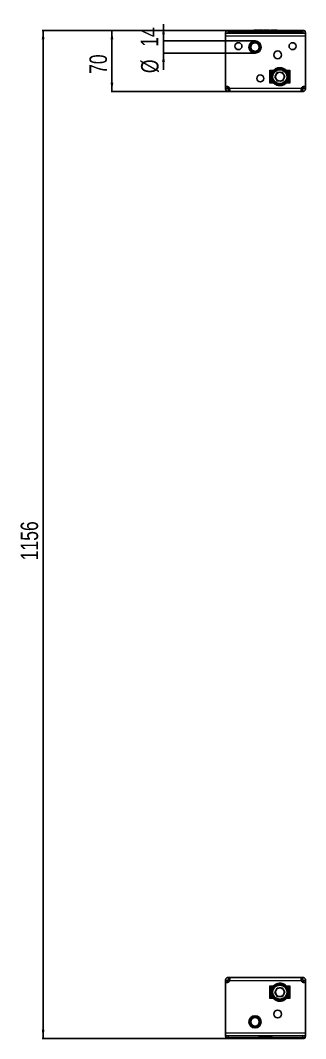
# Model space of a CAD drawing. Header units: millimetres. Extents: x -99 to 4861, y -1571 to 657.
# Drawn here: x -99 to 228, y -1571 to -403 of the extents above; entities that cross this region are included whole.
import ezdxf

# ---------------------------------------------------------------- set-up
doc = ezdxf.new("R2010")
doc.units = ezdxf.units.MM
doc.layers.add('FORMAT', color=7, linetype='Continuous')
doc.styles.add('SLDTEXTSTYLE0', font='TXT', dxfattribs={"width": 0.75})
doc.dimstyles.new('SLDDIMSTYLE0', dxfattribs={"dimtxt": 20, "dimasz": 10, "dimexe": 0, "dimexo": 0.0625, "dimgap": 5, "dimtad": 2, "dimdec": 1, "dimrnd": 1e-09, "dimzin": 12, "dimdsep": 46, "dimtxsty": 'SLDTEXTSTYLE0', "dimsah": 1, "dimcen": 0.09, "dimadec": 0, "dimazin": 3, "dimtfac": 1, "dimtofl": 0, "dimtmove": 0, "dimatfit": 3, "dimfxl": 0, "dimfrac": 2, "dimtolj": 1, "dimtzin": 12, "dimarcsym": 0})
doc.dimstyles.new('SLDDIMSTYLE1', dxfattribs={"dimtxt": 20, "dimasz": 10, "dimexe": 0, "dimexo": 0.0625, "dimgap": 5, "dimtad": 2, "dimdec": 1, "dimrnd": 1e-09, "dimzin": 12, "dimdsep": 46, "dimtxsty": 'SLDTEXTSTYLE0', "dimsah": 1, "dimcen": 0.09, "dimadec": 0, "dimazin": 3, "dimtfac": 1, "dimtmove": 0, "dimatfit": 0, "dimfxl": 0, "dimfrac": 2, "dimtolj": 1, "dimtzin": 12, "dimarcsym": 0})

# ---------------------------------------------------------------- blocks, each defined once
blk = doc.blocks.new('_D_6')
at = {"layer": 'FORMAT'}
for p, q in [((137.5, -414.7), (4.6, -414.7)), ((5.6, -414.7), (5.6, -484.7)), ((140.2, -484.7), (4.6, -484.7))]:
    blk.add_line(p, q, dxfattribs=at)
for points in [[(5.6, -414.7), (4.1, -424.7), (7.2, -424.7)], [(5.6, -484.7), (7.2, -474.7), (4.1, -474.7)]]:
    blk.add_solid(points, dxfattribs=at)
at = {"layer": 'FORMAT', "insert": (-20.1, -464.5), "char_height": 20, "attachment_point": 1, "rotation": 90, "style": 'SLDTEXTSTYLE0'}
blk.add_mtext('70', dxfattribs=at)
blk = doc.blocks.new('_D_7')
at = {"layer": 'FORMAT'}
for p, q in [((137.5, -414.7), (-74.2, -414.7)), ((-73.2, -414.7), (-73.2, -1570.7)), ((137.5, -1570.7), (-74.2, -1570.7))]:
    blk.add_line(p, q, dxfattribs=at)
for points in [[(-73.2, -414.7), (-74.8, -424.7), (-71.7, -424.7)], [(-73.2, -1570.7), (-71.7, -1560.7), (-74.8, -1560.7)]]:
    blk.add_solid(points, dxfattribs=at)
at = {"layer": 'FORMAT', "insert": (-99, -1022.3), "char_height": 20, "attachment_point": 1, "rotation": 90, "style": 'SLDTEXTSTYLE0'}
blk.add_mtext('1156', dxfattribs=at)
blk = doc.blocks.new('_D_8')
at = {"layer": 'FORMAT'}
for p, q in [((64.8, -426.7), (64.8, -407.5)), ((169.6, -426.7), (63.8, -426.7)), ((64.8, -426.7), (64.8, -440.7)), ((169.6, -440.7), (63.8, -440.7)), ((64.8, -440.7), (64.8, -460))]:
    blk.add_line(p, q, dxfattribs=at)
for points in [[(64.8, -426.7), (66.3, -416.7), (63.2, -416.7)], [(64.8, -440.7), (63.2, -450.7), (66.3, -450.7)]]:
    blk.add_solid(points, dxfattribs=at)
at = {"layer": 'FORMAT', "char_height": 20, "attachment_point": 1, "rotation": 90, "style": 'SLDTEXTSTYLE0'}
for s, insert in [('14', (38.7, -433.4)), ('%%c', (39, -463.6))]:
    blk.add_mtext(s, dxfattribs=dict(at, insert=insert))

msp = doc.modelspace()

# ---------------------------------------------------------------- linework, layer by layer
at = {"color": 7, "linetype": 'Continuous', "lineweight": 25}
for p, q in [((135.65, -417.52), (136.1, -415.83)), ((135.65, -417.72), (135.65, -417.52)), ((135.65, -421.22), (135.65, -417.72)), ((227.65, -417.72), (135.65, -417.72)), ((139, -414.72), (137.55, -414.72)), ((174.15, -417.52), (138.55, -417.52)), ((139, -414.72), (224.3, -414.72)), ((168.22, -414.52), (168.22, -414.72)), ((173.88, -414.52), (173.93, -414.52)), ((173.93, -414.52), (173.93, -414.72)), ((173.93, -414.52), (175.07, -414.52)), ((174.15, -417.02), (174.15, -417.52)), ((174.15, -417.72), (174.15, -417.52)), ((188.65, -416.52), (174.65, -416.52)), ((175.07, -414.52), (175.07, -414.72)), ((175.07, -414.52), (177.73, -414.52)), ((177.73, -414.52), (177.73, -414.72)), ((177.73, -414.52), (179.22, -414.52)), ((179.22, -414.52), (179.22, -414.72)), ((180.03, -414.5), (180.03, -414.72)), ((183.5, -414.52), (186.33, -414.52)), ((186.33, -414.52), (186.33, -414.72)), ((187.47, -414.52), (187.47, -414.72)), ((187.72, -414.52), (187.72, -414.72)), ((188.96, -414.52), (188.96, -414.72)), ((189.15, -417.52), (189.15, -417.02)), ((224.75, -417.52), (189.15, -417.52)), ((189.15, -417.72), (189.15, -417.52)), ((189.4, -414.52), (194.64, -414.52)), ((195.07, -414.52), (195.07, -414.72)), ((225.75, -414.72), (224.3, -414.72)), ((227.2, -415.83), (227.65, -417.52)), ((227.65, -417.52), (227.65, -417.72)), ((227.65, -417.72), (227.65, -421.22)), ((135.65, -477.82), (135.65, -421.22)), ((227.65, -421.22), (227.65, -477.82)), ((187.15, -460.72), (186.8, -460.37)), ((187.15, -460.72), (187.15, -474.72)), ((190.66, -460.72), (187.15, -460.72)), ((187.5, -461.07), (187.15, -460.72)), ((189.71, -464.6), (188.54, -464.16)), ((188.62, -463.93), (189.75, -464.48)), ((188.9, -463.31), (188.9, -461.42)), ((190.06, -461.42), (188.9, -461.42)), ((191.55, -461.6), (190.63, -460.76)), ((190.8, -460.57), (191.63, -461.51)), ((191.15, -460.97), (191.15, -461.24)), ((192.38, -468), (195.02, -462.87)), ((194.39, -459.54), (193.87, -458.41)), ((194.1, -458.31), (194.5, -459.49)), ((200.79, -462.59), (195.02, -462.87)), ((197.8, -458.73), (197.76, -457.48)), ((198.01, -457.47), (197.93, -458.72)), ((203.91, -467.44), (200.79, -462.59)), ((201.27, -459.28), (201.71, -458.11)), ((201.94, -458.2), (201.39, -459.33)), ((204.26, -461.12), (205.11, -460.2)), ((205.29, -460.37), (204.36, -461.21)), ((209.15, -460.72), (205.63, -460.72)), ((207.4, -461.42), (206.23, -461.42)), ((206.33, -463.96), (207.46, -463.44)), ((207.56, -463.67), (206.38, -464.08)), ((207.4, -463.31), (207.4, -461.42)), ((209.5, -460.37), (209.15, -460.72)), ((209.15, -460.72), (209.15, -474.72)), ((135.65, -478.72), (135.65, -477.82)), ((135.65, -478.72), (135.65, -481.22)), ((187.15, -474.72), (186.8, -475.07)), ((187.5, -474.37), (187.15, -474.72)), ((187.15, -474.72), (190.66, -474.72)), ((187.9, -467.86), (189.15, -467.94)), ((189.15, -468.06), (187.9, -468.11)), ((188.73, -471.77), (189.92, -471.37)), ((189.97, -471.48), (188.83, -472)), ((188.9, -474.02), (188.9, -472.14)), ((188.9, -474.02), (190.06, -474.02)), ((191, -475.07), (191.94, -474.24)), ((192.03, -474.32), (191.18, -475.24)), ((195.51, -472.86), (192.38, -468)), ((194.36, -477.24), (194.9, -476.12)), ((195.02, -476.16), (194.59, -477.33)), ((195.51, -472.86), (201.27, -472.58)), ((198.29, -477.97), (198.36, -476.72)), ((198.49, -476.72), (198.54, -477.96)), ((203.91, -467.44), (201.27, -472.58)), ((202.2, -477.14), (201.79, -475.95)), ((201.91, -475.9), (202.43, -477.04)), ((205.49, -474.87), (204.66, -473.93)), ((204.75, -473.84), (205.67, -474.69)), ((205.15, -474.47), (205.15, -474.21)), ((209.15, -474.72), (205.63, -474.72)), ((206.23, -474.02), (207.4, -474.02)), ((207.67, -471.51), (206.54, -470.96)), ((206.59, -470.85), (207.76, -471.28)), ((207.14, -467.38), (208.39, -467.33)), ((208.4, -467.58), (207.14, -467.5)), ((207.4, -474.02), (207.4, -472.14)), ((209.15, -474.72), (208.8, -474.37)), ((209.5, -475.07), (209.15, -474.72)), ((227.65, -477.82), (227.65, -478.72)), ((227.65, -481.22), (227.65, -478.72)), ((135.65, -481.22), (138.15, -481.22)), ((138.15, -478.94), (138.15, -481.22)), ((139.15, -484.72), (139.15, -482.22)), ((139.15, -482.22), (140.23, -482.22)), ((139.15, -484.72), (140.23, -484.72)), ((140.23, -484.72), (140.23, -482.22)), ((223.06, -484.72), (140.23, -484.72)), ((223.06, -484.72), (223.06, -482.22)), ((223.06, -482.22), (224.15, -482.22)), ((223.06, -484.72), (224.15, -484.72)), ((224.15, -484.72), (224.15, -482.22)), ((225.15, -481.22), (225.15, -478.94)), ((227.65, -481.22), (225.15, -481.22)), ((138.15, -1504.22), (135.65, -1504.22)), ((135.65, -1504.22), (135.65, -1506.72)), ((138.15, -1504.22), (138.15, -1506.5)), ((139.15, -1503.22), (139.15, -1500.72)), ((140.23, -1500.72), (139.15, -1500.72)), ((140.23, -1503.22), (139.15, -1503.22)), ((140.23, -1503.22), (140.23, -1500.72)), ((223.06, -1500.72), (140.23, -1500.72)), ((223.06, -1500.72), (223.06, -1503.22)), ((224.15, -1500.72), (223.06, -1500.72)), ((224.15, -1503.22), (223.06, -1503.22)), ((224.15, -1500.72), (224.15, -1503.22)), ((227.65, -1504.22), (225.15, -1504.22)), ((225.15, -1506.5), (225.15, -1504.22)), ((227.65, -1506.72), (227.65, -1504.22)), ((135.65, -1507.62), (135.65, -1506.72)), ((135.65, -1564.22), (135.65, -1507.62)), ((187.15, -1510.72), (186.8, -1510.37)), ((190.66, -1510.72), (187.15, -1510.72)), ((187.15, -1510.72), (187.15, -1524.72)), ((187.5, -1511.07), (187.15, -1510.72)), ((187.9, -1517.77), (189.15, -1517.86)), ((189.15, -1517.99), (187.9, -1518.02)), ((189.73, -1514.52), (188.57, -1514.08)), ((188.66, -1513.85), (189.78, -1514.41)), ((188.9, -1513.31), (188.9, -1511.42)), ((190.06, -1511.42), (188.9, -1511.42)), ((191.6, -1511.55), (190.69, -1510.69)), ((190.8, -1510.72), (190.72, -1510.72)), ((190.86, -1510.51), (191.69, -1511.46)), ((191.15, -1510.97), (191.15, -1511.12)), ((191.73, -1511.41), (191.15, -1511.08)), ((191.72, -1511.42), (191.47, -1511.42)), ((192.38, -1518.03), (195, -1512.88)), ((195.53, -1522.87), (192.38, -1518.03)), ((194.46, -1509.51), (193.95, -1508.37)), ((194.18, -1508.27), (194.57, -1509.46)), ((200.77, -1512.58), (195, -1512.88)), ((197.88, -1508.73), (197.85, -1507.48)), ((198.1, -1507.47), (198.01, -1508.72)), ((203.91, -1517.42), (200.77, -1512.58)), ((203.91, -1517.42), (201.29, -1522.56)), ((201.35, -1509.31), (201.79, -1508.14)), ((202.02, -1508.23), (201.46, -1509.35)), ((204.32, -1511.17), (205.18, -1510.26)), ((205.36, -1510.44), (204.41, -1511.26)), ((205.63, -1510.72), (209.15, -1510.72)), ((207.4, -1511.42), (206.23, -1511.42)), ((206.36, -1514.03), (207.5, -1513.52)), ((207.6, -1513.75), (206.41, -1514.15)), ((207.14, -1517.46), (208.39, -1517.42)), ((208.4, -1517.67), (207.15, -1517.58)), ((207.4, -1513.31), (207.4, -1511.42)), ((209.15, -1510.72), (208.8, -1511.07)), ((209.5, -1510.37), (209.15, -1510.72)), ((209.15, -1510.72), (209.15, -1524.72)), ((227.65, -1506.72), (227.65, -1507.62)), ((227.65, -1507.62), (227.65, -1564.22)), ((187.15, -1524.72), (186.8, -1525.07)), ((187.5, -1524.37), (187.15, -1524.72)), ((187.15, -1524.72), (190.66, -1524.72)), ((188.7, -1521.69), (189.89, -1521.29)), ((189.94, -1521.41), (188.8, -1521.92)), ((188.9, -1524.02), (188.9, -1522.14)), ((188.9, -1524.02), (190.06, -1524.02)), ((190.94, -1525.01), (191.88, -1524.18)), ((191.97, -1524.27), (191.12, -1525.18)), ((194.27, -1527.21), (194.83, -1526.09)), ((194.95, -1526.13), (194.51, -1527.3)), ((195.53, -1522.87), (201.29, -1522.56)), ((198.2, -1527.97), (198.29, -1526.72)), ((198.41, -1526.72), (198.45, -1527.97)), ((202.12, -1527.17), (201.72, -1525.98)), ((201.83, -1525.93), (202.35, -1527.07)), ((204.56, -1524.03), (205.15, -1524.37)), ((204.57, -1524.02), (204.83, -1524.02)), ((205.43, -1524.93), (204.61, -1523.99)), ((204.7, -1523.9), (205.61, -1524.75)), ((205.15, -1524.47), (205.15, -1524.32)), ((205.57, -1524.72), (205.5, -1524.72)), ((209.15, -1524.72), (205.63, -1524.72)), ((206.23, -1524.02), (207.4, -1524.02)), ((207.64, -1521.6), (206.51, -1521.04)), ((206.56, -1520.92), (207.73, -1521.36)), ((207.4, -1524.02), (207.4, -1522.14)), ((209.15, -1524.72), (208.8, -1524.37)), ((209.5, -1525.07), (209.15, -1524.72)), ((135.65, -1567.72), (135.65, -1564.22)), ((227.65, -1564.22), (227.65, -1567.72)), ((135.65, -1567.92), (135.65, -1567.72)), ((135.65, -1567.72), (227.65, -1567.72)), ((136.1, -1569.61), (135.65, -1567.92)), ((137.55, -1570.72), (139, -1570.72)), ((138.55, -1567.92), (174.15, -1567.92)), ((224.3, -1570.72), (139, -1570.72)), ((168.22, -1570.92), (168.22, -1570.72)), ((173.9, -1570.92), (168.65, -1570.92)), ((174.15, -1567.72), (174.15, -1567.92)), ((174.15, -1567.92), (174.15, -1568.42)), ((174.33, -1570.92), (174.33, -1570.72)), ((174.65, -1568.92), (188.65, -1568.92)), ((175.57, -1570.92), (175.57, -1570.72)), ((175.82, -1570.92), (175.82, -1570.72)), ((176.97, -1570.92), (176.97, -1570.72)), ((179.79, -1570.92), (176.97, -1570.92)), ((183.26, -1570.95), (183.26, -1570.72)), ((184.07, -1570.92), (184.07, -1570.72)), ((185.56, -1570.92), (184.07, -1570.92)), ((185.56, -1570.92), (185.56, -1570.72)), ((188.23, -1570.92), (185.56, -1570.92)), ((188.23, -1570.92), (188.23, -1570.72)), ((189.36, -1570.92), (188.23, -1570.92)), ((189.15, -1567.72), (189.15, -1567.92)), ((189.15, -1567.92), (224.75, -1567.92)), ((189.15, -1568.42), (189.15, -1567.92)), ((189.36, -1570.92), (189.36, -1570.72)), ((189.42, -1570.92), (189.36, -1570.92)), ((195.07, -1570.92), (195.07, -1570.72)), ((224.3, -1570.72), (225.75, -1570.72)), ((227.65, -1567.92), (227.2, -1569.61)), ((227.65, -1567.72), (227.65, -1567.92))]:
    msp.add_line(p, q, dxfattribs=at)
at = {"color": 8, "linetype": 'Continuous', "lineweight": 18}
for p, q in [((139, -415.83), (138.55, -417.52)), ((139, -414.72), (139, -415.83)), ((224.3, -415.83), (139, -415.83)), ((170.33, -414.52), (170.33, -414.72)), ((174.65, -417.02), (174.15, -417.02)), ((174.65, -417.02), (174.65, -416.52)), ((174.65, -417.02), (174.65, -417.72)), ((188.65, -417.02), (174.65, -417.02)), ((181.14, -414.52), (181.14, -414.72)), ((183.5, -414.52), (183.5, -414.72)), ((188.65, -417.02), (188.65, -416.52)), ((188.65, -417.02), (189.15, -417.02)), ((188.65, -417.72), (188.65, -417.02)), ((189.4, -414.52), (189.4, -414.72)), ((194.64, -414.52), (194.64, -414.72)), ((224.3, -415.83), (224.3, -414.72)), ((224.75, -417.52), (224.3, -415.83)), ((227.65, -421.22), (135.65, -421.22)), ((186.8, -475.07), (186.8, -460.37)), ((186.8, -460.37), (191, -460.37)), ((190.35, -461.07), (187.5, -461.07)), ((187.5, -461.07), (187.5, -474.37)), ((204.96, -460.37), (209.5, -460.37)), ((208.8, -474.37), (208.8, -460.72)), ((209.5, -460.37), (209.5, -475.07)), ((136.21, -478.72), (135.65, -478.72)), ((191.34, -475.07), (186.8, -475.07)), ((187.5, -474.37), (190.35, -474.37)), ((209.5, -475.07), (205.29, -475.07)), ((205.95, -474.37), (208.8, -474.37)), ((227.65, -478.72), (227.09, -478.72)), ((222.82, -481.22), (140.48, -481.22)), ((140.48, -1504.22), (222.82, -1504.22)), ((135.65, -1506.72), (136.21, -1506.72)), ((186.8, -1510.37), (191, -1510.37)), ((186.8, -1525.07), (186.8, -1510.37)), ((190.35, -1511.07), (187.5, -1511.07)), ((187.5, -1511.07), (187.5, -1524.37)), ((205.08, -1510.37), (209.5, -1510.37)), ((208.8, -1511.07), (205.95, -1511.07)), ((208.8, -1524.37), (208.8, -1511.07)), ((209.5, -1510.37), (209.5, -1525.07)), ((227.09, -1506.72), (227.65, -1506.72)), ((191.22, -1525.07), (186.8, -1525.07)), ((187.5, -1524.37), (190.35, -1524.37)), ((209.5, -1525.07), (205.29, -1525.07)), ((205.95, -1524.37), (208.8, -1524.37)), ((135.65, -1564.22), (227.65, -1564.22)), ((138.55, -1567.92), (139, -1569.61)), ((139, -1569.61), (224.3, -1569.61)), ((139, -1569.61), (139, -1570.72)), ((168.65, -1570.92), (168.65, -1570.72)), ((173.9, -1570.92), (173.9, -1570.72)), ((174.65, -1568.42), (174.15, -1568.42)), ((174.65, -1567.72), (174.65, -1568.42)), ((174.65, -1568.42), (174.65, -1568.92)), ((174.65, -1568.42), (188.65, -1568.42)), ((179.79, -1570.92), (179.79, -1570.72)), ((182.16, -1570.92), (182.16, -1570.72)), ((188.65, -1568.42), (188.65, -1567.72)), ((188.65, -1568.42), (189.15, -1568.42)), ((188.65, -1568.42), (188.65, -1568.92)), ((192.96, -1570.92), (192.96, -1570.72)), ((224.3, -1569.61), (224.75, -1567.92)), ((224.3, -1570.72), (224.3, -1569.61))]:
    msp.add_line(p, q, dxfattribs=at)
at = {"color": 7, "linetype": 'Continuous', "lineweight": 25}
for centre, radius in [((150.65, -432.72), 4), ((169.65, -433.72), 7), ((169.65, -433.72), 6.5), ((169.65, -433.72), 6), ((169.65, -433.72), 4.93), ((212.65, -432.72), 4), ((195.65, -442.72), 4.5), ((175.65, -469.72), 4), ((198.15, -467.72), 9), ((198.15, -1517.72), 9), ((195.65, -1542.72), 4.5), ((169.65, -1551.72), 7), ((169.65, -1551.72), 6.5), ((169.65, -1551.72), 6), ((169.65, -1551.72), 4.93)]:
    msp.add_circle(centre, radius, dxfattribs=at)
at = {"color": 8, "linetype": 'Continuous', "lineweight": 18}
for centre, radius in [((169.65, -433.72), 6.25), ((198.15, -467.72), 8), ((198.15, -1517.72), 8), ((169.65, -1551.72), 6.25)]:
    msp.add_circle(centre, radius, dxfattribs=at)
at = {"color": 7, "linetype": 'Continuous', "lineweight": 25}
for centre, radius, start, end in [((137.55, -416.22), 1.5, 90, 165), ((174.65, -417.02), 0.5, 90, 180), ((188.65, -417.02), 0.5, 0, 90), ((225.75, -416.22), 1.5, 15, 90), ((198.15, -467.72), 10.25, 159.68282, 180.78692), ((198.15, -467.72), 10.25, 137.18282, 158.28692), ((198.15, -467.72), 10.25, 114.68282, 135.78692), ((198.15, -467.72), 5, 152.78777, 212.78777), ((198.15, -467.72), 5, 92.78777, 152.78777), ((198.15, -467.72), 10.25, 92.18282, 113.28692), ((198.15, -467.72), 5, 32.78777, 92.78777), ((198.15, -467.72), 10.25, 69.68282, 90.78692), ((198.15, -467.72), 10.25, 47.18282, 68.28692), ((198.15, -467.72), 5, 332.78777, 32.78777), ((198.15, -467.72), 10.25, 24.68282, 45.78692), ((198.15, -467.72), 10.25, 2.18282, 23.28692), ((136.65, -477.82), 1, 180, 276.37937), ((137.15, -482.29), 3.5, 17.82529, 96.37937), ((198.15, -467.72), 10.25, 182.18282, 203.28692), ((198.15, -467.72), 10.25, 204.68282, 225.78692), ((198.15, -467.72), 10.25, 227.18282, 248.28692), ((198.15, -467.72), 5, 212.78777, 272.78777), ((198.15, -467.72), 10.25, 249.68282, 270.78692), ((198.15, -467.72), 5, 272.78777, 332.78777), ((198.15, -467.72), 10.25, 272.18282, 293.28692), ((198.15, -467.72), 10.25, 294.68282, 315.78692), ((198.15, -467.72), 10.25, 317.18282, 338.28692), ((198.15, -467.72), 10.25, 339.68282, 0.78692), ((226.15, -482.29), 3.5, 83.62063, 162.17471), ((226.65, -477.82), 1, 263.62063, 0), ((137.15, -1503.15), 3.5, 263.62063, 342.17471), ((226.15, -1503.15), 3.5, 197.82529, 276.37937), ((136.65, -1507.62), 1, 83.62063, 180), ((198.15, -1517.72), 10.25, 159.18676, 180.29086), ((198.15, -1517.72), 10.25, 181.68676, 202.79086), ((198.15, -1517.72), 10.25, 136.68676, 157.79086), ((198.15, -1517.72), 10.25, 114.18676, 135.29086), ((198.15, -1517.72), 5, 153.0175, 213.0175), ((198.15, -1517.72), 5, 93.0175, 153.0175), ((198.15, -1517.72), 10.25, 91.68676, 112.79086), ((198.15, -1517.72), 5, 33.0175, 93.0175), ((198.15, -1517.72), 10.25, 69.18676, 90.29086), ((198.15, -1517.72), 10.25, 46.68676, 67.79086), ((198.15, -1517.72), 5, 333.0175, 33.0175), ((198.15, -1517.72), 10.25, 24.18676, 45.29086), ((198.15, -1517.72), 10.25, 1.68676, 22.79086), ((198.15, -1517.72), 10.25, 339.18676, 0.29086), ((226.65, -1507.62), 1, 0, 96.37937), ((198.15, -1517.72), 10.25, 204.18676, 225.29086), ((198.15, -1517.72), 10.25, 226.68676, 247.79086), ((198.15, -1517.72), 5, 213.0175, 273.0175), ((198.15, -1517.72), 10.25, 249.18676, 270.29086), ((198.15, -1517.72), 5, 273.0175, 333.0175), ((198.15, -1517.72), 10.25, 271.68676, 292.79086), ((198.15, -1517.72), 10.25, 294.18676, 315.29086), ((198.15, -1517.72), 10.25, 316.68676, 337.79086), ((137.55, -1569.22), 1.5, 195, 270), ((174.65, -1568.42), 0.5, 180, 270), ((188.65, -1568.42), 0.5, 270, 0), ((225.75, -1569.22), 1.5, 270, 345)]:
    msp.add_arc(centre, radius, start, end, dxfattribs=at)
at = {"color": 8, "linetype": 'Continuous', "lineweight": 18}
for centre, major_axis, start_param, end_param in [((139.1, -416.22), (3, -0.38), 1.6210933, 3.1248521), ((224.19, -416.22), (3, 0.38), 0.0167405, 1.5204994), ((139.1, -1569.22), (3, 0.38), 3.1583332, 4.662092), ((224.19, -1569.22), (3, -0.38), 4.762686, 6.2664448)]:
    msp.add_ellipse(centre, major_axis=major_axis, ratio=0.1230384, start_param=start_param, end_param=end_param, dxfattribs=at)
at = {"color": 7, "linetype": 'Continuous', "lineweight": 25}
for centre, major_axis, start_param, end_param in [((135.65, -429.11), (3.1, 11.57), 0.0670375, 0.2530722), ((227.65, -429.11), (-3.1, 11.57), 6.0301131, 6.2161478), ((135.65, -1556.33), (3.1, -11.57), 6.0301131, 6.2161478), ((227.65, -1556.33), (-3.1, -11.57), 0.0670375, 0.2530722)]:
    msp.add_ellipse(centre, major_axis=major_axis, ratio=0.2505628, start_param=start_param, end_param=end_param, dxfattribs=at)
for points, knots in [([(168.22, -414.52), (168.59, -414.52), (169.28, -414.52), (170, -414.52), (170.33, -414.52)], [0, 0, 0, 0, 0.5368, 1, 1, 1, 1]), ([(170.33, -414.52), (170.83, -414.52), (171.77, -414.52), (172.96, -414.52), (173.68, -414.52), (173.87, -414.52), (173.88, -414.52)], [0, 0, 0, 0, 0.3819835, 0.7133523, 0.984017, 1, 1, 1, 1]), ([(180.05, -414.52), (180.05, -414.52), (180.02, -414.52), (180.17, -414.52), (180.54, -414.52), (180.93, -414.52), (181.14, -414.52)], [0, 0, 0, 0, 0.0616147, 0.3330353, 0.6373994, 1, 1, 1, 1]), ([(181.14, -414.52), (181.3, -414.52), (181.66, -414.52), (182.46, -414.52), (183.09, -414.52), (183.5, -414.52)], [0, 0, 0, 0, 0.2167419, 0.4896426, 1, 1, 1, 1]), ([(187.72, -414.52), (187.78, -414.52), (187.89, -414.52), (188.19, -414.52), (188.47, -414.52), (188.68, -414.52), (188.74, -414.52)], [0, 0, 0, 0, 0.2552772, 0.5383026, 0.8540781, 1, 1, 1, 1]), ([(187.9, -414.52), (188.02, -414.52), (188.26, -414.52), (188.56, -414.52), (188.74, -414.52), (188.74, -414.52)], [0, 0, 0, 0, 0.4662494, 0.9973384, 1, 1, 1, 1]), ([(188.96, -414.52), (188.97, -414.52), (188.99, -414.52), (189.1, -414.52), (189.24, -414.52), (189.34, -414.52), (189.4, -414.52)], [0, 0, 0, 0, 0.2852483, 0.5605631, 0.7771515, 1, 1, 1, 1]), ([(194.64, -414.52), (194.71, -414.52), (194.83, -414.52), (194.97, -414.52), (195.06, -414.52), (195.07, -414.52), (195.07, -414.52)], [0, 0, 0, 0, 0.2813032, 0.555629, 0.7738783, 1, 1, 1, 1]), ([(188.54, -464.16), (188.55, -464.12), (188.57, -464.07), (188.6, -463.99), (188.62, -463.95), (188.62, -463.93)], [0, 0, 0, 0, 0.4999808, 0.7499881, 1, 1, 1, 1]), ([(190.63, -460.76), (190.66, -460.72), (190.7, -460.68), (190.76, -460.62), (190.79, -460.59), (190.8, -460.57)], [0, 0, 0, 0, 0.4999808, 0.7499881, 1, 1, 1, 1]), ([(193.87, -458.41), (193.9, -458.39), (193.96, -458.36), (194.04, -458.33), (194.08, -458.31), (194.1, -458.31)], [0, 0, 0, 0, 0.4999808, 0.7499881, 1, 1, 1, 1]), ([(197.76, -457.48), (197.8, -457.48), (197.86, -457.48), (197.94, -457.47), (197.99, -457.47), (198.01, -457.47)], [0, 0, 0, 0, 0.4999808, 0.7499881, 1, 1, 1, 1]), ([(201.71, -458.11), (201.75, -458.12), (201.8, -458.15), (201.88, -458.18), (201.92, -458.19), (201.94, -458.2)], [0, 0, 0, 0, 0.4999808, 0.7499881, 1, 1, 1, 1]), ([(205.11, -460.2), (205.14, -460.23), (205.19, -460.27), (205.25, -460.33), (205.28, -460.36), (205.29, -460.37)], [0, 0, 0, 0, 0.4999808, 0.7499881, 1, 1, 1, 1]), ([(207.46, -463.44), (207.48, -463.48), (207.5, -463.54), (207.54, -463.61), (207.55, -463.65), (207.56, -463.67)], [0, 0, 0, 0, 0.4999808, 0.7499881, 1, 1, 1, 1]), ([(187.9, -468.11), (187.9, -468.07), (187.9, -468.01), (187.9, -467.92), (187.9, -467.88), (187.9, -467.86)], [0, 0, 0, 0, 0.4999808, 0.7499881, 1, 1, 1, 1]), ([(188.83, -472), (188.82, -471.96), (188.79, -471.91), (188.76, -471.83), (188.74, -471.79), (188.73, -471.77)], [0, 0, 0, 0, 0.4999808, 0.7499881, 1, 1, 1, 1]), ([(191.18, -475.24), (191.15, -475.21), (191.1, -475.17), (191.04, -475.11), (191.01, -475.08), (191, -475.07)], [0, 0, 0, 0, 0.49998083, 0.7499881, 1, 1, 1, 1]), ([(194.59, -477.33), (194.55, -477.32), (194.49, -477.3), (194.41, -477.27), (194.37, -477.25), (194.36, -477.24)], [0, 0, 0, 0, 0.4999808, 0.7499881, 1, 1, 1, 1]), ([(198.54, -477.96), (198.5, -477.97), (198.43, -477.97), (198.35, -477.97), (198.31, -477.97), (198.29, -477.97)], [0, 0, 0, 0, 0.4999808, 0.7499881, 1, 1, 1, 1]), ([(202.43, -477.04), (202.39, -477.05), (202.33, -477.08), (202.26, -477.11), (202.22, -477.13), (202.2, -477.14)], [0, 0, 0, 0, 0.4999808, 0.7499881, 1, 1, 1, 1]), ([(205.67, -474.69), (205.64, -474.72), (205.6, -474.76), (205.54, -474.82), (205.51, -474.85), (205.49, -474.87)], [0, 0, 0, 0, 0.4999808, 0.7499881, 1, 1, 1, 1]), ([(207.76, -471.28), (207.75, -471.32), (207.72, -471.38), (207.69, -471.46), (207.68, -471.49), (207.67, -471.51)], [0, 0, 0, 0, 0.4999808, 0.7499881, 1, 1, 1, 1]), ([(208.39, -467.33), (208.39, -467.37), (208.39, -467.44), (208.4, -467.52), (208.4, -467.56), (208.4, -467.58)], [0, 0, 0, 0, 0.4999808, 0.7499881, 1, 1, 1, 1]), ([(135.65, -481.22), (135.67, -481.54), (135.72, -482.13), (136.12, -483.07), (136.83, -483.94), (137.93, -484.6), (138.73, -484.68), (139.15, -484.72)], [0, 0, 0, 0, 0.17084045, 0.31921717, 0.54810308, 0.76782229, 1, 1, 1, 1]), ([(138.15, -481.22), (138.15, -481.31), (138.17, -481.48), (138.26, -481.7), (138.38, -481.87), (138.51, -482), (138.65, -482.09), (138.87, -482.2), (139.03, -482.21), (139.15, -482.22)], [0, 0, 0, 0, 0.15435865, 0.28728278, 0.40043528, 0.49654367, 0.60431389, 0.72315107, 1, 1, 1, 1]), ([(140.23, -484.72), (140.29, -484.7), (140.39, -484.67), (140.53, -484.39), (140.64, -483.93), (140.65, -483.3), (140.63, -482.68), (140.58, -481.98), (140.51, -481.48), (140.48, -481.22)], [0, 0, 0, 0, 0.14406669, 0.27127561, 0.47490748, 0.59799737, 0.72633757, 0.86024541, 1, 1, 1, 1]), ([(222.82, -481.22), (222.79, -481.52), (222.73, -482.07), (222.66, -482.97), (222.64, -483.85), (222.77, -484.58), (222.96, -484.67), (223.06, -484.72)], [0, 0, 0, 0, 0.16069, 0.3013121, 0.5219513, 0.7535732, 1, 1, 1, 1]), ([(224.15, -482.22), (224.27, -482.21), (224.49, -482.19), (224.76, -482.03), (224.93, -481.85), (225.05, -481.67), (225.13, -481.45), (225.14, -481.3), (225.15, -481.22)], [0, 0, 0, 0, 0.296302, 0.497469, 0.6154973, 0.73607, 0.8631142, 1, 1, 1, 1]), ([(224.15, -484.72), (224.6, -484.67), (225.41, -484.58), (226.32, -484.01), (226.91, -483.41), (227.31, -482.78), (227.59, -482.04), (227.63, -481.5), (227.65, -481.22)], [0, 0, 0, 0, 0.2541487, 0.4482127, 0.5749082, 0.7088724, 0.8504677, 1, 1, 1, 1]), ([(139.15, -1500.72), (138.69, -1500.77), (137.89, -1500.86), (136.98, -1501.43), (136.38, -1502.03), (135.98, -1502.66), (135.7, -1503.41), (135.67, -1503.95), (135.65, -1504.22)], [0, 0, 0, 0, 0.2541487, 0.4482127, 0.5749082, 0.7088724, 0.8504677, 1, 1, 1, 1]), ([(139.15, -1503.22), (139.02, -1503.23), (138.81, -1503.26), (138.54, -1503.41), (138.36, -1503.59), (138.24, -1503.78), (138.16, -1503.99), (138.15, -1504.14), (138.15, -1504.22)], [0, 0, 0, 0, 0.296302, 0.497469, 0.6154973, 0.73607, 0.8631142, 1, 1, 1, 1]), ([(140.48, -1504.22), (140.51, -1503.93), (140.57, -1503.37), (140.63, -1502.47), (140.66, -1501.59), (140.52, -1500.87), (140.33, -1500.77), (140.23, -1500.72)], [0, 0, 0, 0, 0.16069, 0.3013121, 0.5219513, 0.7535732, 1, 1, 1, 1]), ([(223.06, -1500.72), (223.01, -1500.74), (222.91, -1500.77), (222.76, -1501.05), (222.66, -1501.52), (222.64, -1502.14), (222.66, -1502.76), (222.72, -1503.46), (222.78, -1503.97), (222.82, -1504.22)], [0, 0, 0, 0, 0.14406669, 0.27127561, 0.47490748, 0.59799737, 0.72633757, 0.86024541, 1, 1, 1, 1]), ([(227.65, -1504.22), (227.62, -1503.91), (227.58, -1503.32), (227.18, -1502.37), (226.46, -1501.5), (225.37, -1500.85), (224.56, -1500.76), (224.15, -1500.72)], [0, 0, 0, 0, 0.1708405, 0.3192172, 0.5481031, 0.7678223, 1, 1, 1, 1]), ([(225.15, -1504.22), (225.14, -1504.13), (225.13, -1503.96), (225.03, -1503.74), (224.92, -1503.58), (224.79, -1503.45), (224.65, -1503.35), (224.42, -1503.24), (224.26, -1503.23), (224.15, -1503.22)], [0, 0, 0, 0, 0.1543587, 0.2872828, 0.4004353, 0.4965437, 0.6043139, 0.7231511, 1, 1, 1, 1]), ([(187.9, -1518.02), (187.9, -1517.98), (187.9, -1517.92), (187.9, -1517.84), (187.9, -1517.79), (187.9, -1517.77)], [0, 0, 0, 0, 0.4999808, 0.7499881, 1, 1, 1, 1]), ([(188.57, -1514.08), (188.58, -1514.04), (188.6, -1513.98), (188.63, -1513.91), (188.65, -1513.87), (188.66, -1513.85)], [0, 0, 0, 0, 0.4999808, 0.7499881, 1, 1, 1, 1]), ([(190.69, -1510.69), (190.72, -1510.66), (190.76, -1510.61), (190.82, -1510.56), (190.85, -1510.53), (190.86, -1510.51)], [0, 0, 0, 0, 0.49998083, 0.7499881, 1, 1, 1, 1]), ([(193.95, -1508.37), (193.99, -1508.35), (194.04, -1508.33), (194.12, -1508.3), (194.16, -1508.28), (194.18, -1508.27)], [0, 0, 0, 0, 0.49998083, 0.7499881, 1, 1, 1, 1]), ([(197.85, -1507.48), (197.89, -1507.47), (197.95, -1507.47), (198.03, -1507.47), (198.07, -1507.47), (198.1, -1507.47)], [0, 0, 0, 0, 0.4999808, 0.7499881, 1, 1, 1, 1]), ([(201.79, -1508.14), (201.83, -1508.16), (201.89, -1508.18), (201.96, -1508.21), (202, -1508.22), (202.02, -1508.23)], [0, 0, 0, 0, 0.4999808, 0.7499881, 1, 1, 1, 1]), ([(205.18, -1510.26), (205.21, -1510.29), (205.25, -1510.34), (205.31, -1510.39), (205.34, -1510.42), (205.36, -1510.44)], [0, 0, 0, 0, 0.4999808, 0.7499881, 1, 1, 1, 1]), ([(207.5, -1513.52), (207.51, -1513.56), (207.54, -1513.62), (207.57, -1513.69), (207.59, -1513.73), (207.6, -1513.75)], [0, 0, 0, 0, 0.49998083, 0.7499881, 1, 1, 1, 1]), ([(208.39, -1517.42), (208.39, -1517.46), (208.4, -1517.52), (208.4, -1517.61), (208.4, -1517.65), (208.4, -1517.67)], [0, 0, 0, 0, 0.4999808, 0.7499881, 1, 1, 1, 1]), ([(188.8, -1521.92), (188.78, -1521.88), (188.75, -1521.83), (188.72, -1521.75), (188.71, -1521.71), (188.7, -1521.69)], [0, 0, 0, 0, 0.4999808, 0.7499881, 1, 1, 1, 1]), ([(191.12, -1525.18), (191.09, -1525.15), (191.04, -1525.11), (190.98, -1525.05), (190.95, -1525.02), (190.94, -1525.01)], [0, 0, 0, 0, 0.4999808, 0.7499881, 1, 1, 1, 1]), ([(194.51, -1527.3), (194.47, -1527.29), (194.41, -1527.27), (194.33, -1527.23), (194.29, -1527.22), (194.27, -1527.21)], [0, 0, 0, 0, 0.4999808, 0.7499881, 1, 1, 1, 1]), ([(198.45, -1527.97), (198.41, -1527.97), (198.35, -1527.97), (198.26, -1527.97), (198.22, -1527.97), (198.2, -1527.97)], [0, 0, 0, 0, 0.4999808, 0.7499881, 1, 1, 1, 1]), ([(202.35, -1527.07), (202.31, -1527.09), (202.25, -1527.11), (202.18, -1527.15), (202.14, -1527.16), (202.12, -1527.17)], [0, 0, 0, 0, 0.4999808, 0.7499881, 1, 1, 1, 1]), ([(205.61, -1524.75), (205.58, -1524.78), (205.53, -1524.83), (205.48, -1524.89), (205.45, -1524.92), (205.43, -1524.93)], [0, 0, 0, 0, 0.4999808, 0.7499881, 1, 1, 1, 1]), ([(207.73, -1521.36), (207.71, -1521.4), (207.69, -1521.46), (207.66, -1521.54), (207.64, -1521.58), (207.64, -1521.6)], [0, 0, 0, 0, 0.4999808, 0.7499881, 1, 1, 1, 1]), ([(168.65, -1570.92), (168.59, -1570.92), (168.46, -1570.92), (168.32, -1570.92), (168.24, -1570.92), (168.23, -1570.92), (168.22, -1570.92)], [0, 0, 0, 0, 0.2813032, 0.555629, 0.7738783, 1, 1, 1, 1]), ([(174.33, -1570.92), (174.32, -1570.92), (174.31, -1570.92), (174.19, -1570.92), (174.05, -1570.92), (173.95, -1570.92), (173.9, -1570.92)], [0, 0, 0, 0, 0.2852483, 0.5605631, 0.7771515, 1, 1, 1, 1]), ([(175.57, -1570.92), (175.52, -1570.92), (175.41, -1570.92), (175.11, -1570.92), (174.82, -1570.92), (174.62, -1570.92), (174.55, -1570.92)], [0, 0, 0, 0, 0.2552772, 0.5383026, 0.8540781, 1, 1, 1, 1]), ([(175.39, -1570.92), (175.28, -1570.92), (175.04, -1570.92), (174.73, -1570.92), (174.56, -1570.92), (174.55, -1570.92)], [0, 0, 0, 0, 0.4662494, 0.9973384, 1, 1, 1, 1]), ([(182.16, -1570.92), (182, -1570.92), (181.64, -1570.92), (180.84, -1570.92), (180.21, -1570.92), (179.79, -1570.92)], [0, 0, 0, 0, 0.21674186, 0.48964259, 1, 1, 1, 1]), ([(183.24, -1570.92), (183.25, -1570.92), (183.28, -1570.92), (183.12, -1570.92), (182.75, -1570.92), (182.37, -1570.92), (182.16, -1570.92)], [0, 0, 0, 0, 0.0616147, 0.3330353, 0.6373994, 1, 1, 1, 1]), ([(192.96, -1570.92), (192.46, -1570.92), (191.53, -1570.92), (190.34, -1570.92), (189.61, -1570.92), (189.43, -1570.92), (189.42, -1570.92)], [0, 0, 0, 0, 0.3819835, 0.7133523, 0.984017, 1, 1, 1, 1]), ([(195.07, -1570.92), (194.71, -1570.92), (194.02, -1570.92), (193.3, -1570.92), (192.96, -1570.92)], [0, 0, 0, 0, 0.5368, 1, 1, 1, 1])]:
    msp.add_open_spline(points, degree=3, knots=knots, dxfattribs=at)
at = {"color": 8, "linetype": 'Continuous', "lineweight": 18}
for points, knots in [([(191.15, -460.97), (191.15, -460.97), (191.14, -460.97), (191.12, -460.98), (191.09, -461), (191.04, -461.02), (190.98, -461.04), (190.9, -461.06), (190.84, -461.07), (190.8, -461.07)], [0, 0, 0, 0, 0.114765, 0.239215, 0.3741364, 0.5201448, 0.6637649, 0.791408, 1, 1, 1, 1]), ([(205.5, -474.37), (205.46, -474.37), (205.4, -474.38), (205.32, -474.4), (205.26, -474.42), (205.21, -474.44), (205.17, -474.46), (205.15, -474.47), (205.15, -474.47), (205.15, -474.47)], [0, 0, 0, 0, 0.208592, 0.3362351, 0.4798552, 0.6258636, 0.760785, 0.885235, 1, 1, 1, 1])]:
    msp.add_open_spline(points, degree=3, knots=knots, dxfattribs=at)

# ---------------------------------------------------------------- dimensions: what is measured, and where the dimension line sits
at = {"layer": 'FORMAT'}
dim = msp.add_linear_dim(base=(64.76, -440.72), p1=(169.65, -426.72), p2=(169.65, -440.72), angle=90, text='%%c<>', dimstyle='SLDDIMSTYLE1', dxfattribs=at)
dim.commit()
dim.dimension.update_dxf_attribs({"geometry": '_D_8', "text_midpoint": (64.76, -433.72), "dimtype": 160})
for base, p2, picture, middle in [((-73.24, -1570.72), (137.55, -1570.72), '_D_7', (-73.24, -992.72)), ((5.64, -484.72), (140.23, -484.72), '_D_6', (5.64, -449.72))]:
    dim = msp.add_linear_dim(base=base, p1=(137.55, -414.72), p2=p2, angle=90, dimstyle='SLDDIMSTYLE0', dxfattribs=at)
    dim.commit()
    dim.dimension.update_dxf_attribs({"geometry": picture, "text_midpoint": middle, "dimtype": 160})

doc.saveas('drawing.dxf')
